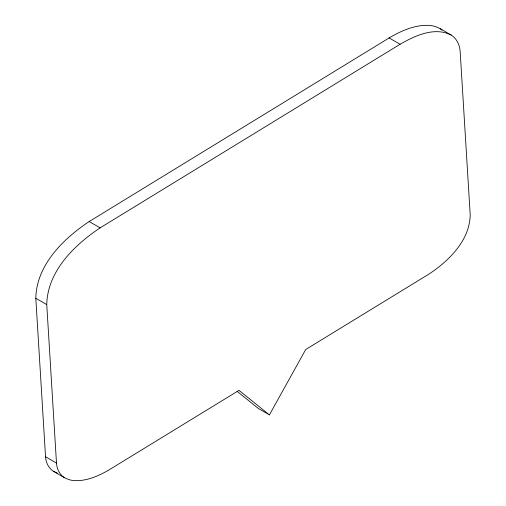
<?xml version="1.0" encoding="UTF-8"?>
<svg xmlns="http://www.w3.org/2000/svg" width="506" height="506" viewBox="0 0 506 506"><rect width="100%" height="100%" fill="white"/><g stroke="black" fill="none" stroke-linecap="round" stroke-linejoin="round"><path stroke-width="0.76" d="M269.401 414.888L305.706 349.519L429.12 273.98C449.088 260.685 469.713 240.426 470.207 214.917L460.169 51.555C459.771 45.047 456.817 38.57 451.162 35.028C444.496 31.486 438.278 26.394 430.543 25.502C415.749 24.237 401.587 30.6 389.133 37.937L89.164 221.546C63.231 238.819 36.432 265.144 35.806 298.281L45.54 456.735C45.894 462.497 48.513 468.227 53.509 471.364C59.872 474.653 65.691 479.637 73.022 480.523C86.121 481.636 98.651 476.013 109.675 469.511L239.009 390.347L269.401 414.888L258.452 408.563L237.181 391.385M451.162 35.028C434.325 26.565 414.983 35.711 400.082 44.262L100.112 227.871C74.18 245.138 47.381 271.463 46.754 304.599L56.489 463.06C56.843 468.815 59.461 474.546 64.458 477.683M53.509 471.364L57.463 473.186M389.133 37.937L400.082 44.262M89.164 221.546L100.112 227.871M35.806 298.281L46.754 304.599M45.54 456.735L56.489 463.06M440.214 28.709L442.029 30.183"/></g></svg>
